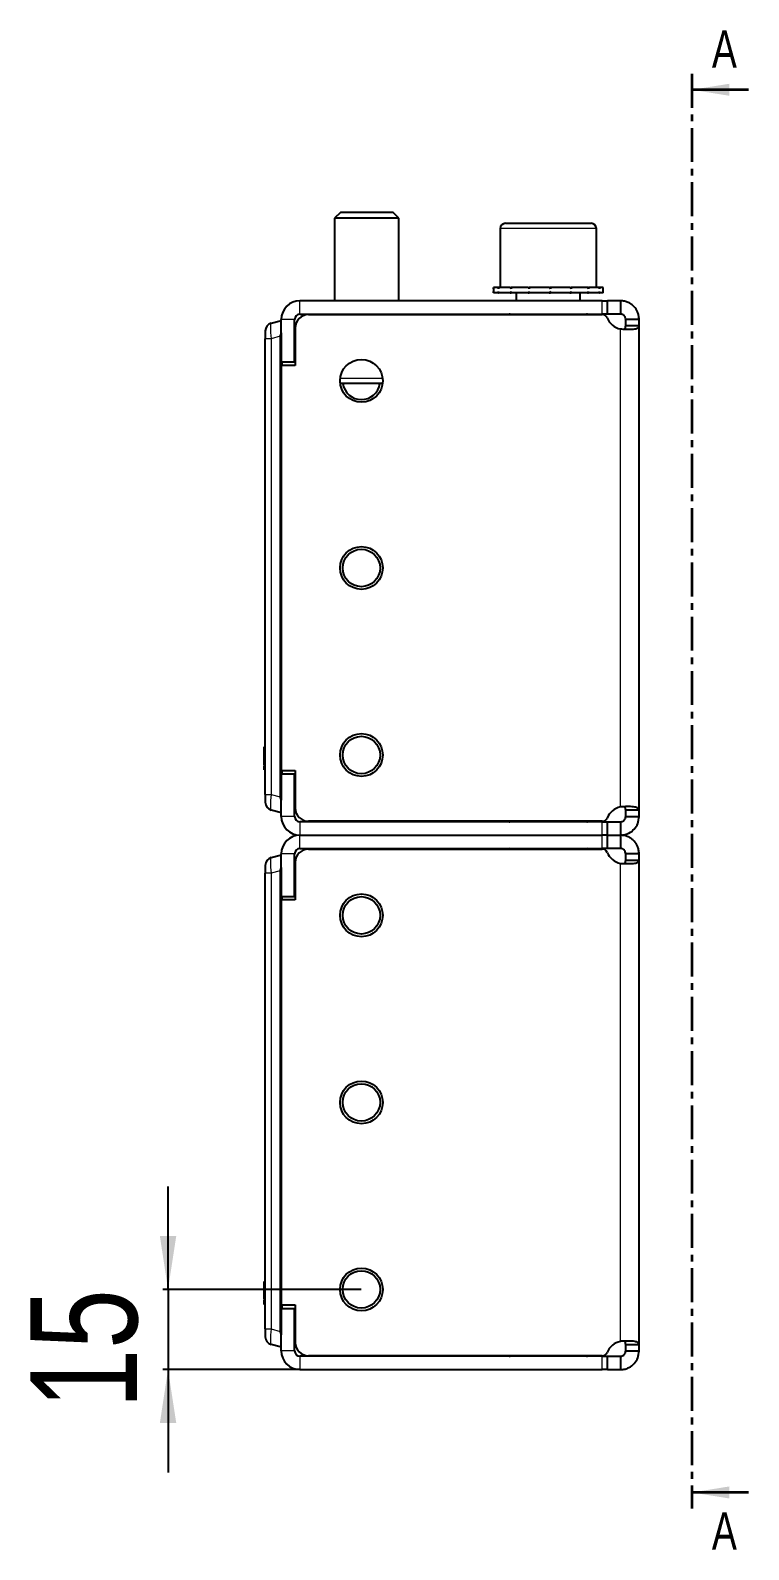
# Model space of a CAD drawing. Header units: millimetres. Extents: x 0 to 2772, y -308 to 598.
# Drawn here: x 1150.1 to 1284.6, y 255.7 to 540 of the extents above; entities that cross this region are included whole.
import ezdxf

# ---------------------------------------------------------------- set-up
doc = ezdxf.new("R2010")
doc.units = ezdxf.units.MM
doc.linetypes.add('CENTER', pattern=[10.16, 6.35, -1.27, 1.27, -1.27])
doc.layers.add('FORMAT', color=7, linetype='Continuous')
doc.styles.add('SLDTEXTSTYLE0', font='TXT', dxfattribs={"width": 0.75})
doc.dimstyles.new('SLDDIMSTYLE1', dxfattribs={"dimtxt": 20, "dimasz": 10, "dimexe": 0, "dimexo": 0.0625, "dimgap": 5, "dimtad": 2, "dimdec": 1, "dimrnd": 1e-09, "dimzin": 12, "dimdsep": 46, "dimtxsty": 'SLDTEXTSTYLE0', "dimsah": 1, "dimcen": 0.09, "dimadec": 0, "dimazin": 3, "dimtfac": 1, "dimtmove": 0, "dimatfit": 0, "dimfxl": 0, "dimfrac": 2, "dimtolj": 1, "dimtzin": 12, "dimarcsym": 0})

# ---------------------------------------------------------------- blocks, each defined once
blk = doc.blocks.new('_D_3')
at = {"layer": 'FORMAT'}
for p, q in [((1175.84, 304.39), (1175.84, 323.62)), ((1212.03, 304.39), (1174.84, 304.39)), ((1175.84, 304.39), (1175.84, 289.39)), ((1200.53, 289.39), (1174.84, 289.39)), ((1175.84, 289.39), (1175.84, 270.16))]:
    blk.add_line(p, q, dxfattribs=at)
for points in [[(1175.84, 304.39), (1177.38, 314.39), (1174.31, 314.39)], [(1175.84, 289.39), (1174.31, 279.39), (1177.38, 279.39)]]:
    blk.add_solid(points, dxfattribs=at)
at = {"layer": 'FORMAT', "insert": (1150.06, 282.11), "char_height": 20, "attachment_point": 1, "rotation": 90, "style": 'SLDTEXTSTYLE0'}
blk.add_mtext('15', dxfattribs=at)

msp = doc.modelspace()

# ---------------------------------------------------------------- linework, layer by layer
at = {"color": 7, "linetype": 'CENTER', "lineweight": 35}
msp.add_line((1273.91, 531.87), (1273.91, 263.4), dxfattribs=at)
at = {"color": 7, "linetype": 'Continuous', "lineweight": 35}
for p, q in [((1284.55, 528.87), (1273.91, 528.87)), ((1284.55, 266.4), (1273.91, 266.4))]:
    msp.add_line(p, q, dxfattribs=at)
at = {"color": 7, "linetype": 'Continuous', "lineweight": 25}
for p, q in [((1208.12, 505.89), (1207.04, 504.82)), ((1207.04, 504.82), (1207.04, 489.39)), ((1219.04, 504.82), (1207.04, 504.82)), ((1217.97, 505.89), (1208.12, 505.89)), ((1219.04, 504.82), (1217.97, 505.89)), ((1219.04, 489.39), (1219.04, 504.82)), ((1239.04, 503.89), (1255.04, 503.89)), ((1255.04, 503.89), (1255.04, 503.89)), ((1238.04, 502.89), (1238.04, 491.89)), ((1256.04, 491.89), (1256.04, 502.89)), ((1236.79, 491.89), (1236.79, 490.89)), ((1236.8, 491.89), (1236.8, 491.64)), ((1237.63, 491.89), (1236.8, 491.89)), ((1236.8, 491.89), (1236.8, 491.89)), ((1237.63, 491.89), (1237.73, 491.89)), ((1237.73, 491.89), (1237.73, 491.64)), ((1239.9, 491.89), (1237.73, 491.89)), ((1239.9, 491.89), (1240.08, 491.89)), ((1240.08, 491.89), (1240.08, 491.64)), ((1243.26, 491.89), (1240.08, 491.89)), ((1243.26, 491.89), (1243.49, 491.89)), ((1243.49, 491.89), (1243.49, 491.64)), ((1247.19, 491.89), (1243.49, 491.89)), ((1247.19, 491.89), (1247.27, 491.89)), ((1247.39, 491.89), (1247.44, 491.89)), ((1247.44, 491.89), (1247.44, 491.64)), ((1251.1, 491.89), (1247.44, 491.89)), ((1251.1, 491.89), (1251.33, 491.89)), ((1251.33, 491.89), (1251.33, 491.64)), ((1254.39, 491.89), (1251.33, 491.89)), ((1254.39, 491.89), (1254.57, 491.89)), ((1254.57, 491.89), (1254.57, 491.64)), ((1256.57, 491.89), (1254.57, 491.89)), ((1256.57, 491.89), (1256.66, 491.89)), ((1256.66, 491.89), (1256.66, 491.64)), ((1257.29, 491.89), (1256.66, 491.89)), ((1257.29, 490.89), (1257.29, 491.89)), ((1257.29, 491.89), (1257.29, 491.89)), ((1257.14, 489.39), (1200.54, 489.39)), ((1236.8, 490.89), (1236.8, 491.14)), ((1237.63, 490.89), (1236.8, 490.89)), ((1236.8, 490.89), (1236.8, 490.89)), ((1237.63, 490.89), (1237.73, 490.89)), ((1237.73, 490.89), (1237.73, 491.14)), ((1239.9, 490.89), (1237.73, 490.89)), ((1239.9, 490.89), (1240.08, 490.89)), ((1240.08, 490.89), (1240.08, 491.14)), ((1243.26, 490.89), (1240.08, 490.89)), ((1241.04, 490.89), (1241.04, 489.39)), ((1243.26, 490.89), (1243.49, 490.89)), ((1243.49, 490.89), (1243.49, 491.14)), ((1247.19, 490.89), (1243.49, 490.89)), ((1247.19, 490.89), (1247.34, 490.89)), ((1247.34, 490.89), (1247.44, 490.89)), ((1247.44, 490.89), (1247.44, 491.14)), ((1251.1, 490.89), (1247.44, 490.89)), ((1251.1, 490.89), (1251.33, 490.89)), ((1251.33, 490.89), (1251.33, 491.14)), ((1254.39, 490.89), (1251.33, 490.89)), ((1253.04, 489.39), (1253.04, 490.89)), ((1254.39, 490.89), (1254.57, 490.89)), ((1254.57, 490.89), (1254.57, 491.14)), ((1256.57, 490.89), (1254.57, 490.89)), ((1256.57, 490.89), (1256.66, 490.89)), ((1256.66, 490.89), (1256.66, 491.14)), ((1257.29, 490.89), (1256.66, 490.89)), ((1257.14, 489.39), (1258.14, 489.39)), ((1257.29, 490.89), (1257.29, 490.89)), ((1258.14, 486.89), (1258.14, 489.39)), ((1260.54, 489.39), (1258.14, 489.39)), ((1260.54, 489.39), (1260.54, 486.89)), ((1200.54, 486.89), (1257.14, 486.89)), ((1202.14, 486.79), (1257.12, 486.79)), ((1202.79, 486.89), (1202.79, 486.79)), ((1203.09, 486.89), (1203.09, 486.79)), ((1204.77, 486.89), (1204.77, 486.79)), ((1207.72, 486.89), (1207.72, 486.79)), ((1211.48, 486.89), (1211.48, 486.79)), ((1215.47, 486.89), (1215.47, 486.79)), ((1219.1, 486.89), (1219.1, 486.79)), ((1221.8, 486.89), (1221.8, 486.79)), ((1223.17, 486.89), (1223.17, 486.79)), ((1223.29, 486.79), (1223.29, 486.89)), ((1258.14, 486.89), (1257.14, 486.89)), ((1260.54, 486.89), (1258.14, 486.89)), ((1194.04, 483.74), (1194.04, 482.29)), ((1195.16, 485.19), (1196.84, 485.64)), ((1196.84, 485.64), (1197.04, 485.64)), ((1197.04, 477.94), (1197.04, 485.89)), ((1197.04, 483.37), (1197.04, 395.92)), ((1199.54, 477.94), (1199.54, 485.89)), ((1199.64, 484.29), (1199.64, 477.29)), ((1264.04, 485.89), (1261.54, 485.89)), ((1261.54, 484.67), (1261.54, 485.89)), ((1264.04, 484.67), (1261.54, 484.67)), ((1264.04, 484.67), (1264.04, 485.89)), ((1264.04, 394.11), (1264.04, 484.67)), ((1194.04, 407.84), (1194.04, 482.29)), ((1196.84, 482.74), (1196.84, 396.54)), ((1197.04, 477.94), (1199.54, 477.94)), ((1199.64, 478.87), (1199.54, 478.66)), ((1197.04, 401.49), (1197.04, 477.29)), ((1199.64, 477.29), (1197.04, 477.29)), ((1216.01, 473.89), (1208.08, 473.89)), ((1194.04, 399.64), (1194.04, 407.84)), ((1193.84, 405.9), (1194.04, 405.9)), ((1193.84, 405.55), (1194.04, 405.55)), ((1193.84, 404.82), (1193.84, 405.55)), ((1193.84, 404.82), (1194.04, 404.82)), ((1193.84, 403.87), (1193.84, 403.98)), ((1193.84, 402.42), (1194.04, 402.42)), ((1193.84, 401.88), (1193.84, 402.42)), ((1193.84, 401.88), (1194.04, 401.88)), ((1193.84, 401.59), (1194.04, 401.59)), ((1197.04, 401.49), (1199.64, 401.49)), ((1197.04, 400.84), (1199.54, 400.84)), ((1197.04, 392.89), (1197.04, 400.84)), ((1199.54, 392.89), (1199.54, 400.84)), ((1199.64, 401.49), (1199.64, 394.49)), ((1194.04, 396.99), (1194.04, 399.64)), ((1199.64, 400.41), (1199.54, 400.63)), ((1194.04, 396.99), (1194.04, 395.54)), ((1196.84, 393.64), (1195.16, 394.09)), ((1197.04, 393.64), (1196.84, 393.64)), ((1261.54, 394.11), (1264.04, 394.11)), ((1261.54, 392.89), (1261.54, 394.11)), ((1261.54, 392.89), (1264.04, 392.89)), ((1264.04, 392.89), (1264.04, 394.11)), ((1257.14, 391.89), (1200.54, 391.89)), ((1257.12, 391.99), (1202.14, 391.99)), ((1257.14, 391.89), (1258.14, 391.89)), ((1258.14, 389.39), (1258.14, 391.89)), ((1258.14, 391.89), (1260.54, 391.89)), ((1260.54, 391.89), (1260.54, 389.39)), ((1200.54, 389.39), (1257.14, 389.39)), ((1200.54, 386.89), (1257.14, 386.89)), ((1202.14, 386.79), (1257.12, 386.79)), ((1258.14, 389.39), (1257.14, 389.39)), ((1258.14, 386.89), (1257.14, 386.89)), ((1258.14, 386.89), (1258.14, 389.39)), ((1258.14, 389.39), (1260.54, 389.39)), ((1260.54, 386.89), (1258.14, 386.89)), ((1260.54, 389.39), (1260.54, 386.89)), ((1195.16, 385.19), (1196.84, 385.64)), ((1196.84, 385.64), (1197.04, 385.64)), ((1197.04, 377.94), (1197.04, 385.89)), ((1199.54, 377.94), (1199.54, 385.89)), ((1199.64, 384.29), (1199.64, 377.29)), ((1264.04, 385.89), (1261.54, 385.89)), ((1261.54, 384.67), (1261.54, 385.89)), ((1264.04, 384.67), (1261.54, 384.67)), ((1264.04, 384.67), (1264.04, 385.89)), ((1264.04, 294.11), (1264.04, 384.67)), ((1194.04, 383.74), (1194.04, 382.29)), ((1194.04, 307.84), (1194.04, 382.29)), ((1196.84, 382.74), (1196.84, 296.54)), ((1197.04, 383.37), (1197.04, 295.92)), ((1199.64, 378.87), (1199.54, 378.66)), ((1197.04, 377.94), (1199.54, 377.94)), ((1197.04, 301.49), (1197.04, 377.29)), ((1199.64, 377.29), (1197.04, 377.29)), ((1194.04, 299.64), (1194.04, 307.84)), ((1193.84, 305.9), (1194.04, 305.9)), ((1193.84, 305.55), (1194.04, 305.55)), ((1193.84, 304.82), (1193.84, 305.55)), ((1193.84, 304.82), (1194.04, 304.82)), ((1193.84, 303.87), (1193.84, 303.98)), ((1193.84, 302.42), (1194.04, 302.42)), ((1193.84, 301.88), (1193.84, 302.42)), ((1193.84, 301.88), (1194.04, 301.88)), ((1193.84, 301.59), (1194.04, 301.59)), ((1197.04, 301.49), (1199.64, 301.49)), ((1199.64, 301.49), (1199.64, 294.49)), ((1194.04, 296.99), (1194.04, 299.64)), ((1197.04, 292.89), (1197.04, 300.84)), ((1197.04, 300.84), (1199.54, 300.84)), ((1199.54, 292.89), (1199.54, 300.84)), ((1199.64, 300.41), (1199.54, 300.63)), ((1194.04, 296.99), (1194.04, 295.54)), ((1196.84, 293.64), (1195.16, 294.09)), ((1197.04, 293.64), (1196.84, 293.64)), ((1261.54, 294.11), (1264.04, 294.11)), ((1261.54, 292.89), (1261.54, 294.11)), ((1261.54, 292.89), (1264.04, 292.89)), ((1264.04, 292.89), (1264.04, 294.11)), ((1257.14, 291.89), (1200.54, 291.89)), ((1257.12, 291.99), (1202.14, 291.99)), ((1257.14, 291.89), (1258.14, 291.89)), ((1258.14, 289.39), (1258.14, 291.89)), ((1258.14, 291.89), (1260.54, 291.89)), ((1260.54, 291.89), (1260.54, 289.39)), ((1200.54, 289.39), (1257.14, 289.39)), ((1258.14, 289.39), (1257.14, 289.39)), ((1258.14, 289.39), (1260.54, 289.39))]:
    msp.add_line(p, q, dxfattribs=at)
at = {"color": 8, "linetype": 'Continuous', "lineweight": 18}
for p, q in [((1256.04, 502.89), (1238.04, 502.89)), ((1200.54, 486.89), (1200.54, 489.39)), ((1257.14, 486.89), (1257.14, 489.39)), ((1199.54, 485.89), (1197.04, 485.89)), ((1260.54, 394.67), (1260.54, 484.12)), ((1195.16, 482.29), (1194.04, 482.29)), ((1196.84, 482.74), (1195.16, 482.29)), ((1195.16, 482.29), (1195.16, 396.99)), ((1197.24, 477.94), (1197.24, 477.29)), ((1208.08, 474.89), (1216.01, 474.89)), ((1193.84, 403.7), (1194.04, 403.7)), ((1197.24, 401.49), (1197.24, 400.84)), ((1194.04, 396.99), (1195.16, 396.99)), ((1195.16, 396.99), (1196.84, 396.54)), ((1199.54, 392.89), (1197.04, 392.89)), ((1200.54, 391.89), (1200.54, 389.39)), ((1257.14, 389.39), (1257.14, 391.89)), ((1200.54, 386.89), (1200.54, 389.39)), ((1257.14, 386.89), (1257.14, 389.39)), ((1199.54, 385.89), (1197.04, 385.89)), ((1260.54, 294.67), (1260.54, 384.12)), ((1195.16, 382.29), (1194.04, 382.29)), ((1196.84, 382.74), (1195.16, 382.29)), ((1195.16, 382.29), (1195.16, 296.99)), ((1197.24, 377.94), (1197.24, 377.29)), ((1193.84, 303.7), (1194.04, 303.7)), ((1197.24, 301.49), (1197.24, 300.84)), ((1194.04, 296.99), (1195.16, 296.99)), ((1195.16, 296.99), (1196.84, 296.54)), ((1199.54, 292.89), (1197.04, 292.89)), ((1200.54, 291.89), (1200.54, 289.39)), ((1257.14, 289.39), (1257.14, 291.89))]:
    msp.add_line(p, q, dxfattribs=at)
at = {"color": 7, "linetype": 'Continuous', "lineweight": 25}
for centre, radius in [((1212.04, 474.39), 4), ((1212.04, 439.39), 4), ((1212.04, 439.39), 3.5), ((1212.04, 404.39), 4), ((1212.04, 404.39), 3.5), ((1212.04, 374.39), 4), ((1212.04, 374.39), 3.5), ((1212.04, 339.39), 4), ((1212.04, 339.39), 3.5), ((1212.04, 304.39), 4), ((1212.04, 304.39), 3.5)]:
    msp.add_circle(centre, radius, dxfattribs=at)
for centre, radius, start, end in [((1239.04, 502.89), 1, 90, 180), ((1255.04, 502.89), 1, 0, 90), ((1200.54, 485.89), 3.5, 90, 180), ((1200.54, 485.89), 1, 90, 180), ((1202.14, 484.29), 2.5, 90, 180), ((1239.69, 486.54), 0.35, 45.5847, 90), ((1254.39, 486.54), 0.35, 90, 134.4153), ((1257.12, 485.79), 1, 22.8854, 90), ((1261.27, 487.54), 3.5, 202.8854, 258.1052), ((1195.54, 483.74), 1.5, 105, 180), ((1212.04, 474.39), 3.5, 188.2132, 351.7868), ((1195.54, 395.54), 1.5, 180, 255), ((1200.54, 392.89), 3.5, 180, 270), ((1200.54, 392.89), 1, 180, 270), ((1202.14, 394.49), 2.5, 180, 270), ((1257.12, 392.99), 1, 270, 337.1146), ((1261.27, 391.24), 3.5, 101.8948, 157.1146), ((1239.69, 392.24), 0.35, 270, 314.4153), ((1254.39, 392.24), 0.35, 225.5847, 270), ((1200.54, 385.89), 3.5, 90, 180), ((1200.54, 385.89), 1, 90, 180), ((1202.14, 384.29), 2.5, 90, 180), ((1239.69, 386.54), 0.35, 45.5847, 90), ((1254.39, 386.54), 0.35, 90, 134.4153), ((1257.12, 385.79), 1, 22.8854, 90), ((1195.54, 383.74), 1.5, 105, 180), ((1261.27, 387.54), 3.5, 202.8854, 258.1052), ((1195.54, 295.54), 1.5, 180, 255), ((1200.54, 292.89), 3.5, 180, 270), ((1200.54, 292.89), 1, 180, 270), ((1202.14, 294.49), 2.5, 180, 270), ((1261.27, 291.24), 3.5, 101.8948, 157.1146), ((1239.69, 292.24), 0.35, 270, 314.4153), ((1254.39, 292.24), 0.35, 225.5847, 270), ((1257.12, 292.99), 1, 270, 337.1146)]:
    msp.add_arc(centre, radius, start, end, dxfattribs=at)
at = {"color": 8, "linetype": 'Continuous', "lineweight": 18}
for centre, major_axis, start_param, end_param in [((1195.54, 482.19), (-0.38, 3), 0.016741, 1.520499), ((1195.54, 397.1), (0.38, 3), 1.621093, 3.124852), ((1195.54, 382.19), (-0.38, 3), 0.016741, 1.520499), ((1195.54, 297.1), (0.38, 3), 1.621093, 3.124852)]:
    msp.add_ellipse(centre, major_axis=major_axis, ratio=0.123038, start_param=start_param, end_param=end_param, dxfattribs=at)
at = {"color": 7, "linetype": 'Continuous', "lineweight": 25}
for centre, major_axis, start_param, end_param in [((1208.44, 485.64), (-11.57, -3.1), 6.030113, 6.216148), ((1208.44, 393.64), (-11.57, 3.1), 0.067037, 0.253072), ((1208.44, 385.64), (-11.57, -3.1), 6.030113, 6.216148), ((1208.44, 293.64), (-11.57, 3.1), 0.067037, 0.253072)]:
    msp.add_ellipse(centre, major_axis=major_axis, ratio=0.250563, start_param=start_param, end_param=end_param, dxfattribs=at)
for points, knots in [([(1236.8, 491.64), (1236.8, 491.68), (1236.8, 491.75), (1236.8, 491.83), (1236.8, 491.87), (1236.8, 491.89)], [0, 0, 0, 0, 0.499981, 0.749988, 1, 1, 1, 1]), ([(1237.73, 491.64), (1237.72, 491.68), (1237.69, 491.75), (1237.66, 491.83), (1237.64, 491.87), (1237.63, 491.89)], [0, 0, 0, 0, 0.4999808, 0.7499881, 1, 1, 1, 1]), ([(1240.08, 491.64), (1240.05, 491.68), (1240, 491.75), (1239.94, 491.83), (1239.91, 491.87), (1239.9, 491.89)], [0, 0, 0, 0, 0.4999808, 0.7499881, 1, 1, 1, 1]), ([(1243.49, 491.64), (1243.45, 491.68), (1243.39, 491.75), (1243.31, 491.83), (1243.28, 491.87), (1243.26, 491.89)], [0, 0, 0, 0, 0.4999808, 0.7499881, 1, 1, 1, 1]), ([(1247.44, 491.64), (1247.4, 491.68), (1247.34, 491.75), (1247.25, 491.83), (1247.21, 491.87), (1247.19, 491.89)], [0, 0, 0, 0, 0.499981, 0.749988, 1, 1, 1, 1]), ([(1247.44, 491.64), (1247.42, 491.71), (1247.39, 491.84), (1247.36, 491.88), (1247.34, 491.89)], [0, 0, 0, 0, 0.561794, 1, 1, 1, 1]), ([(1251.33, 491.64), (1251.29, 491.68), (1251.23, 491.75), (1251.16, 491.83), (1251.12, 491.87), (1251.1, 491.89)], [0, 0, 0, 0, 0.499981, 0.749988, 1, 1, 1, 1]), ([(1254.57, 491.64), (1254.54, 491.68), (1254.5, 491.75), (1254.44, 491.83), (1254.41, 491.87), (1254.39, 491.89)], [0, 0, 0, 0, 0.499981, 0.749988, 1, 1, 1, 1]), ([(1256.66, 491.64), (1256.64, 491.68), (1256.62, 491.75), (1256.59, 491.83), (1256.58, 491.87), (1256.57, 491.89)], [0, 0, 0, 0, 0.4999808, 0.7499881, 1, 1, 1, 1]), ([(1236.8, 490.89), (1236.8, 490.91), (1236.8, 490.95), (1236.8, 491.04), (1236.8, 491.1), (1236.8, 491.14)], [0, 0, 0, 0, 0.25014, 0.50028, 1, 1, 1, 1]), ([(1237.63, 490.89), (1237.64, 490.91), (1237.66, 490.95), (1237.69, 491.04), (1237.72, 491.1), (1237.73, 491.14)], [0, 0, 0, 0, 0.25014, 0.50028, 1, 1, 1, 1]), ([(1239.9, 490.89), (1239.91, 490.91), (1239.94, 490.95), (1240, 491.04), (1240.05, 491.1), (1240.08, 491.14)], [0, 0, 0, 0, 0.25014, 0.50028, 1, 1, 1, 1]), ([(1243.26, 490.89), (1243.28, 490.91), (1243.31, 490.95), (1243.39, 491.04), (1243.45, 491.1), (1243.49, 491.14)], [0, 0, 0, 0, 0.25014, 0.50028, 1, 1, 1, 1]), ([(1247.19, 490.89), (1247.21, 490.91), (1247.25, 490.95), (1247.34, 491.04), (1247.4, 491.1), (1247.44, 491.14)], [0, 0, 0, 0, 0.2501401, 0.5002802, 1, 1, 1, 1]), ([(1247.44, 491.14), (1247.42, 491.07), (1247.39, 490.94), (1247.36, 490.91), (1247.34, 490.89)], [0, 0, 0, 0, 0.561794, 1, 1, 1, 1]), ([(1251.1, 490.89), (1251.12, 490.91), (1251.16, 490.95), (1251.23, 491.04), (1251.29, 491.1), (1251.33, 491.14)], [0, 0, 0, 0, 0.25014, 0.50028, 1, 1, 1, 1]), ([(1254.39, 490.89), (1254.41, 490.91), (1254.44, 490.95), (1254.5, 491.04), (1254.54, 491.1), (1254.57, 491.14)], [0, 0, 0, 0, 0.25014, 0.50028, 1, 1, 1, 1]), ([(1256.57, 490.89), (1256.58, 490.91), (1256.59, 490.95), (1256.62, 491.04), (1256.64, 491.1), (1256.66, 491.14)], [0, 0, 0, 0, 0.25014, 0.50028, 1, 1, 1, 1]), ([(1264.04, 485.89), (1264.03, 486.15), (1264, 486.64), (1263.71, 487.46), (1263.25, 488.17), (1262.62, 488.74), (1262.01, 489.1), (1261.3, 489.34), (1260.8, 489.37), (1260.54, 489.39)], [0, 0, 0, 0, 0.144067, 0.271276, 0.474907, 0.597997, 0.726338, 0.860245, 1, 1, 1, 1]), ([(1203.05, 486.79), (1203.05, 486.8), (1203.04, 486.84), (1203.03, 486.87), (1203.03, 486.89)], [0, 0, 0, 0, 0.374848, 1, 1, 1, 1]), ([(1204.69, 486.79), (1204.68, 486.8), (1204.66, 486.84), (1204.64, 486.87), (1204.63, 486.89)], [0, 0, 0, 0, 0.374848, 1, 1, 1, 1]), ([(1207.59, 486.79), (1207.58, 486.8), (1207.55, 486.84), (1207.53, 486.87), (1207.51, 486.89)], [0, 0, 0, 0, 0.374848, 1, 1, 1, 1]), ([(1211.33, 486.79), (1211.32, 486.8), (1211.28, 486.84), (1211.25, 486.87), (1211.23, 486.89)], [0, 0, 0, 0, 0.374848, 1, 1, 1, 1]), ([(1215.33, 486.79), (1215.32, 486.8), (1215.28, 486.84), (1215.25, 486.87), (1215.23, 486.89)], [0, 0, 0, 0, 0.374848, 1, 1, 1, 1]), ([(1218.98, 486.79), (1218.97, 486.8), (1218.94, 486.84), (1218.91, 486.87), (1218.9, 486.89)], [0, 0, 0, 0, 0.374848, 1, 1, 1, 1]), ([(1221.72, 486.79), (1221.72, 486.8), (1221.7, 486.84), (1221.68, 486.87), (1221.67, 486.89)], [0, 0, 0, 0, 0.374848, 1, 1, 1, 1]), ([(1223.15, 486.79), (1223.15, 486.8), (1223.14, 486.84), (1223.14, 486.87), (1223.13, 486.89)], [0, 0, 0, 0, 0.374848, 1, 1, 1, 1]), ([(1261.54, 485.89), (1261.53, 486.03), (1261.51, 486.22), (1261.38, 486.44), (1261.28, 486.58), (1261.14, 486.7), (1260.96, 486.81), (1260.76, 486.88), (1260.62, 486.89), (1260.54, 486.89)], [0, 0, 0, 0, 0.294103, 0.406373, 0.497014, 0.611853, 0.731691, 0.860101, 1, 1, 1, 1]), ([(1260.54, 484.12), (1260.86, 484.1), (1261.45, 484.07), (1262.4, 484.06), (1263.26, 484.1), (1263.92, 484.31), (1264, 484.55), (1264.04, 484.67)], [0, 0, 0, 0, 0.17084, 0.319217, 0.548103, 0.767822, 1, 1, 1, 1]), ([(1261.02, 484.07), (1261.02, 484.07), (1261.09, 484.06), (1261.19, 484.08), (1261.32, 484.12), (1261.41, 484.21), (1261.52, 484.38), (1261.53, 484.55), (1261.54, 484.67)], [0, 0, 0, 0, 0.010499, 0.167595, 0.301027, 0.450649, 0.615637, 1, 1, 1, 1]), ([(1193.84, 405.55), (1193.84, 405.66), (1193.84, 405.86), (1193.84, 405.89), (1193.84, 405.9)], [0, 0, 0, 0, 0.5368, 1, 1, 1, 1]), ([(1193.84, 403.7), (1193.84, 403.86), (1193.84, 404.2), (1193.84, 404.62), (1193.84, 404.8), (1193.84, 404.89)], [0, 0, 0, 0, 0.346986, 0.702168, 1, 1, 1, 1]), ([(1193.84, 402.54), (1193.84, 402.57), (1193.84, 402.7), (1193.84, 403.11), (1193.84, 403.5), (1193.84, 403.7)], [0, 0, 0, 0, 0.136302, 0.576865, 1, 1, 1, 1]), ([(1193.84, 401.59), (1193.84, 401.6), (1193.84, 401.63), (1193.84, 401.8), (1193.84, 401.88)], [0, 0, 0, 0, 0.577653, 1, 1, 1, 1]), ([(1264.04, 394.11), (1263.99, 394.24), (1263.9, 394.46), (1263.33, 394.65), (1262.73, 394.72), (1262.1, 394.74), (1261.36, 394.73), (1260.82, 394.69), (1260.54, 394.67)], [0, 0, 0, 0, 0.254149, 0.448213, 0.574908, 0.708872, 0.850468, 1, 1, 1, 1]), ([(1260.54, 391.89), (1260.63, 391.9), (1260.78, 391.91), (1260.99, 391.99), (1261.15, 392.09), (1261.29, 392.22), (1261.4, 392.36), (1261.52, 392.59), (1261.53, 392.77), (1261.54, 392.89)], [0, 0, 0, 0, 0.1567865, 0.2908092, 0.4035006, 0.4972984, 0.6071328, 0.7261813, 1, 1, 1, 1]), ([(1260.54, 389.39), (1260.84, 389.41), (1261.39, 389.45), (1262.29, 389.81), (1263.18, 390.47), (1263.9, 391.58), (1264, 392.45), (1264.04, 392.89)], [0, 0, 0, 0, 0.16069, 0.301312, 0.521951, 0.753573, 1, 1, 1, 1]), ([(1261.54, 394.11), (1261.53, 394.23), (1261.51, 394.44), (1261.36, 394.65), (1261.23, 394.69), (1261.18, 394.71)], [0, 0, 0, 0, 0.4882324, 0.8197059, 1, 1, 1, 1]), ([(1264.04, 385.89), (1264.03, 386.15), (1264, 386.64), (1263.71, 387.46), (1263.25, 388.17), (1262.62, 388.74), (1262.01, 389.1), (1261.3, 389.34), (1260.8, 389.37), (1260.54, 389.39)], [0, 0, 0, 0, 0.144067, 0.271276, 0.474907, 0.597997, 0.726338, 0.860245, 1, 1, 1, 1]), ([(1261.54, 385.89), (1261.53, 386.03), (1261.51, 386.22), (1261.38, 386.44), (1261.28, 386.58), (1261.14, 386.7), (1260.96, 386.81), (1260.76, 386.88), (1260.62, 386.89), (1260.54, 386.89)], [0, 0, 0, 0, 0.294103, 0.406373, 0.497014, 0.611853, 0.731691, 0.860101, 1, 1, 1, 1]), ([(1260.54, 384.12), (1260.86, 384.1), (1261.45, 384.07), (1262.4, 384.06), (1263.26, 384.1), (1263.92, 384.31), (1264, 384.55), (1264.04, 384.67)], [0, 0, 0, 0, 0.17084, 0.319217, 0.548103, 0.767822, 1, 1, 1, 1]), ([(1261.02, 384.07), (1261.02, 384.07), (1261.09, 384.06), (1261.19, 384.08), (1261.32, 384.12), (1261.41, 384.21), (1261.52, 384.38), (1261.53, 384.55), (1261.54, 384.67)], [0, 0, 0, 0, 0.010499, 0.167595, 0.301027, 0.450649, 0.615637, 1, 1, 1, 1]), ([(1193.84, 305.55), (1193.84, 305.66), (1193.84, 305.86), (1193.84, 305.89), (1193.84, 305.9)], [0, 0, 0, 0, 0.5368, 1, 1, 1, 1]), ([(1193.84, 303.7), (1193.84, 303.86), (1193.84, 304.2), (1193.84, 304.62), (1193.84, 304.8), (1193.84, 304.89)], [0, 0, 0, 0, 0.3469857, 0.7021684, 1, 1, 1, 1]), ([(1193.84, 302.54), (1193.84, 302.57), (1193.84, 302.7), (1193.84, 303.11), (1193.84, 303.5), (1193.84, 303.7)], [0, 0, 0, 0, 0.136302, 0.576865, 1, 1, 1, 1]), ([(1193.84, 301.59), (1193.84, 301.6), (1193.84, 301.63), (1193.84, 301.8), (1193.84, 301.88)], [0, 0, 0, 0, 0.577653, 1, 1, 1, 1]), ([(1264.04, 294.11), (1263.99, 294.24), (1263.9, 294.46), (1263.33, 294.65), (1262.73, 294.72), (1262.1, 294.74), (1261.36, 294.73), (1260.82, 294.69), (1260.54, 294.67)], [0, 0, 0, 0, 0.2541487, 0.4482127, 0.5749082, 0.7088724, 0.8504677, 1, 1, 1, 1]), ([(1260.54, 291.89), (1260.63, 291.9), (1260.78, 291.91), (1260.99, 291.99), (1261.15, 292.09), (1261.29, 292.22), (1261.4, 292.36), (1261.52, 292.59), (1261.53, 292.77), (1261.54, 292.89)], [0, 0, 0, 0, 0.156786, 0.290809, 0.403501, 0.497298, 0.607133, 0.726181, 1, 1, 1, 1]), ([(1260.54, 289.39), (1260.84, 289.41), (1261.39, 289.45), (1262.29, 289.81), (1263.18, 290.47), (1263.9, 291.58), (1264, 292.45), (1264.04, 292.89)], [0, 0, 0, 0, 0.16069, 0.301312, 0.521951, 0.753573, 1, 1, 1, 1]), ([(1261.54, 294.11), (1261.53, 294.23), (1261.51, 294.44), (1261.36, 294.65), (1261.23, 294.69), (1261.18, 294.71)], [0, 0, 0, 0, 0.488232, 0.819706, 1, 1, 1, 1])]:
    msp.add_open_spline(points, degree=3, knots=knots, dxfattribs=at)
at = {"color": 7, "linetype": 'Continuous', "lineweight": 35}
for points in [[(1273.91, 528.87), (1280.91, 527.75), (1280.91, 529.99)], [(1273.91, 266.4), (1280.91, 265.28), (1280.91, 267.52)]]:
    msp.add_solid(points, dxfattribs=at)

# ---------------------------------------------------------------- texts
at = {"color": 7, "linetype": 'Continuous', "char_height": 7, "attachment_point": 1, "style": 'SLDTEXTSTYLE0'}
for insert in [(1277.67, 539.98), (1277.67, 262.7)]:
    msp.add_mtext('A', dxfattribs=dict(at, insert=insert))

# ---------------------------------------------------------------- dimensions: what is measured, and where the dimension line sits
at = {"layer": 'FORMAT'}
dim = msp.add_linear_dim(base=(1175.84, 289.39), p1=(1212.04, 304.39), p2=(1200.54, 289.39), angle=90, dimstyle='SLDDIMSTYLE1', dxfattribs=at)
dim.commit()
dim.dimension.update_dxf_attribs({"geometry": '_D_3', "text_midpoint": (1175.84, 296.89), "dimtype": 160})

doc.saveas('drawing.dxf')
